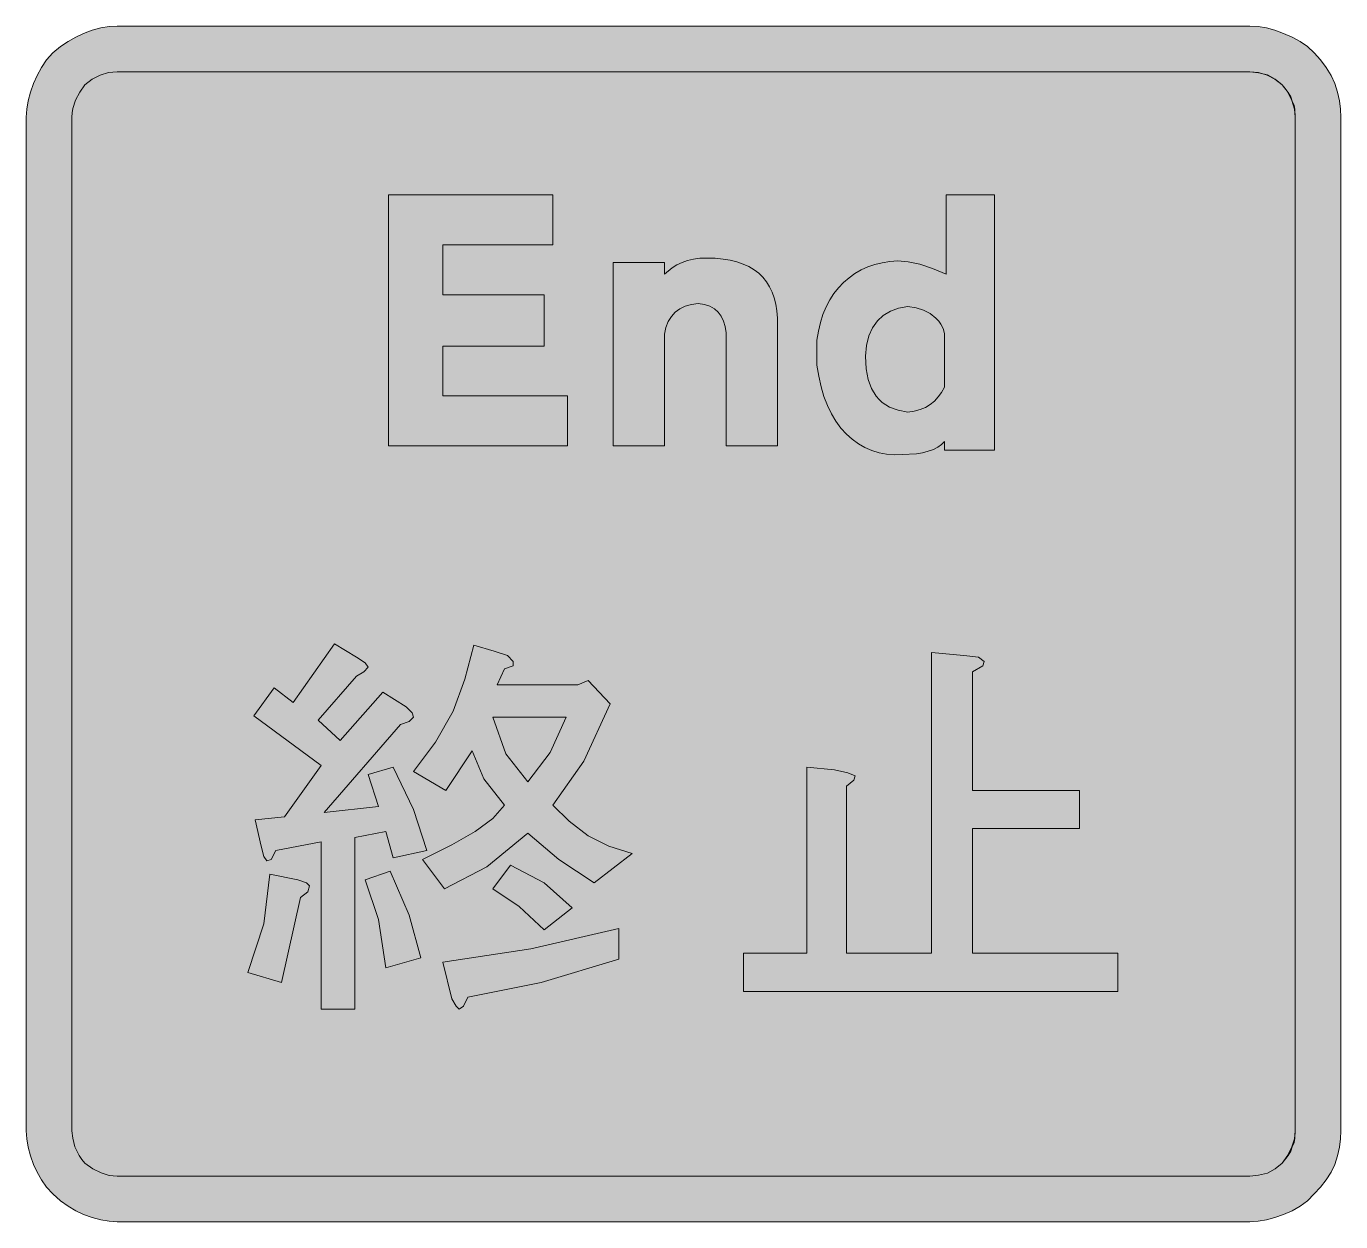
# Model space of a CAD drawing. Header units: metres. Extents: x 150 to 418, y 15 to 259.
import ezdxf

# ---------------------------------------------------------------- set-up
doc = ezdxf.new("R2010")
doc.units = ezdxf.units.M
doc.layers.add('FILL_BLACK_000000', color=7, linetype='Continuous', true_color=0x000000)
doc.layers.add('FILL_WHITE_FFFFFF', color=7, linetype='Continuous', true_color=0xffffff)

msp = doc.modelspace()

# ---------------------------------------------------------------- hatches: boundary and pattern name
at = {"layer": 'FILL_BLACK_000000', "true_color": 0x000000}
h = msp.add_hatch(color=7, dxfattribs=at)
h.dxf.hatch_style = 1
h.paths.add_polyline_path([(418.41, 31.79), (418.21, 30.08), (417.84, 28.32), (417.27, 26.52), (416.49, 24.95), (415.51, 23.41), (414.36, 21.92), (413.07, 20.52), (411.66, 19.1), (410.15, 17.97), (408.51, 17.06), (406.77, 16.32), (405.02, 15.71), (403.32, 15.23), (401.62, 14.93), (399.87, 14.82), (168.27, 14.82), (166.64, 14.93), (164.93, 15.23), (163.17, 15.71), (161.37, 16.32), (159.8, 17.06), (158.22, 17.97), (156.65, 19.1), (155.07, 20.52), (153.83, 21.92), (152.78, 23.41), (151.91, 24.95), (151.17, 26.52), (150.56, 28.32), (150.08, 30.08), (149.78, 31.79), (149.67, 33.42), (149.67, 240.72), (149.78, 242.35), (150.08, 244.06), (150.56, 245.82), (151.17, 247.62), (151.91, 249.24), (152.78, 250.88), (153.83, 252.47), (155.07, 253.92), (156.65, 255.16), (158.22, 256.21), (159.8, 257.08), (161.37, 257.82), (163.17, 258.56), (164.93, 259.02), (166.64, 259.25), (168.27, 259.32), (399.87, 259.32), (401.62, 259.25), (403.32, 259.02), (405.02, 258.56), (406.77, 257.82), (408.51, 257.08), (410.15, 256.21), (411.66, 255.16), (413.07, 253.92), (414.36, 252.47), (415.51, 250.88), (416.49, 249.24), (417.27, 247.62), (417.84, 245.82), (418.21, 244.06), (418.41, 242.35), (418.47, 240.72), (418.47, 33.42), (418.41, 31.79)])
h.paths.add_polyline_path([(164.75, 249.34), (163.12, 248.5), (161.67, 247.32), (160.62, 245.87), (159.76, 244.24), (159.18, 242.51), (159.02, 241.62), (158.97, 240.72), (158.97, 33.42), (159.16, 31.88), (159.57, 30.12), (160.51, 28.36), (161.05, 27.55), (161.67, 26.82), (163.29, 25.64), (164.97, 24.79), (166.65, 24.29), (168.27, 24.12), (399.87, 24.12), (401.67, 24.31), (403.47, 24.72), (405.08, 25.66), (406.47, 26.82), (407.75, 28.36), (408.24, 29.22), (408.57, 30.12), (408.92, 31.02), (409.1, 31.88), (409.17, 33.42), (409.17, 240.72), (409, 242.38), (408.5, 244.13), (407.65, 245.82), (407.1, 246.61), (406.47, 247.32), (405.02, 248.5), (403.4, 249.34), (401.66, 249.85), (399.87, 250.02), (168.27, 250.02), (166.48, 249.85), (164.75, 249.34)], flags=16)
h = msp.add_hatch(color=7, dxfattribs=at)
h.dxf.hatch_style = 1
h.paths.add_polyline_path([(234.87, 183.72), (260.37, 183.72), (260.37, 173.52), (223.77, 173.52), (223.77, 224.82), (257.37, 224.82), (257.37, 214.62), (234.87, 214.62), (234.87, 204.42), (255.57, 204.42), (255.57, 193.92), (234.87, 193.92), (234.87, 183.72)])
h = msp.add_hatch(color=7, dxfattribs=at)
h.dxf.hatch_style = 1
h.paths.add_polyline_path([(347.67, 224.82), (347.67, 172.62), (337.47, 172.62), (337.47, 174.42), (336.84, 173.79), (336.07, 173.24), (335.17, 172.77), (334.13, 172.39), (332.97, 172.1), (331.69, 171.89), (328.77, 171.72), (327.16, 171.69), (325.59, 171.82), (324.06, 172.11), (322.59, 172.55), (321.18, 173.16), (319.84, 173.92), (318.56, 174.84), (317.37, 175.92), (316.26, 177.15), (315.24, 178.53), (314.32, 180.07), (313.5, 181.76), (312.79, 183.6), (312.19, 185.59), (311.72, 187.73), (311.37, 190.02), (311.37, 190.92), (311.37, 194.22), (311.37, 195.12), (311.66, 196.98), (312.07, 198.73), (312.59, 200.38), (313.23, 201.91), (313.98, 203.34), (314.82, 204.65), (315.77, 205.85), (316.81, 206.93), (317.93, 207.9), (319.14, 208.75), (320.43, 209.48), (321.79, 210.1), (323.22, 210.59), (324.71, 210.96), (326.26, 211.2), (327.87, 211.32), (330.01, 211.15), (332.37, 210.64), (334.96, 209.8), (337.77, 208.62), (337.77, 224.82), (347.67, 224.82)])
h.paths.add_polyline_path([(337.43, 196.39), (337.34, 197.01), (337.17, 197.52), (336.72, 198.38), (336.27, 199.02), (335.67, 199.62), (334.48, 200.59), (333.16, 201.27), (331.66, 201.73), (329.97, 202.02), (328.06, 201.67), (326.37, 201.06), (324.92, 200.19), (323.71, 199.06), (322.73, 197.66), (322, 195.99), (321.51, 194.04), (321.27, 191.82), (321.41, 189.29), (321.83, 187.09), (322.52, 185.21), (323.48, 183.64), (324.06, 182.98), (324.71, 182.39), (326.21, 181.44), (327.96, 180.79), (329.97, 180.42), (331.26, 180.6), (332.45, 180.92), (333.53, 181.37), (334.51, 181.96), (335.39, 182.67), (336.17, 183.5), (336.86, 184.45), (337.47, 185.52), (337.47, 194.82), (337.43, 196.39)], flags=16)
h = msp.add_hatch(color=7, dxfattribs=at)
h.dxf.hatch_style = 1
h.paths.add_polyline_path([(292.77, 173.52), (292.77, 195.12), (292.77, 195.42), (292.77, 196.02), (292.77, 196.32), (292.77, 196.62), (292.59, 197.9), (292.26, 199.03), (291.78, 200.02), (291.16, 200.86), (290.38, 201.54), (289.44, 202.06), (288.34, 202.42), (287.07, 202.62), (285.68, 202.42), (284.43, 202.06), (283.33, 201.52), (282.38, 200.82), (281.59, 199.95), (280.95, 198.91), (280.48, 197.7), (280.17, 196.32), (280.17, 173.52), (269.67, 173.52), (269.67, 211.02), (280.17, 211.02), (280.17, 208.62), (281.75, 209.93), (282.7, 210.52), (283.77, 211.02), (284.9, 211.41), (286.1, 211.69), (287.4, 211.86), (288.87, 211.92), (290.56, 211.87), (292.15, 211.72), (293.63, 211.48), (295, 211.14), (296.27, 210.7), (297.43, 210.16), (298.49, 209.53), (299.45, 208.81), (300.29, 207.99), (301.03, 207.07), (301.67, 206.06), (302.2, 204.96), (302.63, 203.76), (302.95, 202.47), (303.16, 201.09), (303.27, 199.62), (303.27, 199.32), (303.27, 199.02), (303.27, 198.72), (303.27, 173.52), (292.77, 173.52)])
h = msp.add_hatch(color=7, dxfattribs=at)
h.dxf.hatch_style = 1
h.paths.add_polyline_path([(218.97, 129.12), (219.57, 128.22), (218.67, 127.32), (217.17, 126.42), (209.37, 117.42), (213.87, 113.22), (222.57, 123.12), (227.37, 120.12), (228.57, 118.92), (228.87, 118.02), (227.97, 117.12), (226.17, 116.52), (210.57, 98.52), (221.67, 99.72), (219.57, 106.32), (224.67, 107.82), (228.87, 99.12), (231.57, 90.72), (224.67, 89.22), (223.17, 94.62), (216.87, 93.42), (216.87, 58.32), (209.97, 58.32), (209.97, 92.52), (200.67, 90.72), (199.77, 88.92), (198.87, 88.62), (198.27, 89.52), (197.67, 91.62), (196.47, 97.02), (202.47, 97.62), (209.97, 108.12), (196.17, 118.32), (200.37, 124.02), (204.27, 121.02), (212.67, 133.02), (217.17, 130.32), (218.97, 129.12)])
h = msp.add_hatch(color=7, dxfattribs=at)
h.dxf.hatch_style = 1
h.paths.add_polyline_path([(249.27, 129.42), (249.27, 128.52), (247.47, 127.92), (245.97, 124.62), (262.47, 124.62), (264.57, 125.52), (269.07, 120.72), (263.67, 109.02), (257.37, 100.02), (260.67, 96.72), (264.57, 93.72), (268.77, 91.62), (273.57, 90.12), (265.77, 84.12), (258.57, 88.92), (252.27, 94.32), (243.87, 87.42), (235.17, 82.92), (230.67, 88.92), (236.67, 91.92), (241.47, 94.62), (245.07, 97.32), (247.47, 100.02), (243.27, 105.42), (240.87, 111.12), (235.47, 103.02), (228.87, 106.92), (233.37, 112.92), (236.97, 119.22), (239.37, 125.82), (241.17, 132.72), (245.37, 131.52), (248.07, 130.62), (249.27, 129.42)])
h.paths.add_polyline_path([(252.27, 104.82), (256.77, 110.82), (260.07, 118.02), (245.07, 118.02), (247.77, 110.52), (252.27, 104.82)], flags=16)
h = msp.add_hatch(color=7, dxfattribs=at)
h.dxf.hatch_style = 1
h.paths.add_polyline_path([(344.37, 130.32), (345.57, 129.42), (345.27, 128.52), (343.17, 127.32), (343.17, 103.02), (365.07, 103.02), (365.07, 95.22), (343.17, 95.22), (343.17, 69.72), (372.87, 69.72), (372.87, 61.92), (296.37, 61.92), (296.37, 69.72), (309.27, 69.72), (309.27, 107.82), (314.97, 107.22), (317.67, 106.62), (319.17, 106.02), (318.87, 105.12), (317.37, 103.92), (317.37, 69.72), (334.77, 69.72), (334.77, 131.22), (341.37, 130.62), (344.37, 130.32)])
h = msp.add_hatch(color=7, dxfattribs=at)
h.dxf.hatch_style = 1
h.paths.add_polyline_path([(227.97, 77.52), (230.37, 68.82), (223.17, 66.72), (221.67, 76.62), (218.97, 84.72), (224.07, 86.52), (227.97, 77.52)])
h = msp.add_hatch(color=7, dxfattribs=at)
h.dxf.hatch_style = 1
h.paths.add_polyline_path([(255.57, 84.12), (261.27, 79.02), (255.57, 74.52), (250.47, 79.32), (245.07, 82.92), (248.67, 87.72), (255.57, 84.12)])
h = msp.add_hatch(color=7, dxfattribs=at)
h.dxf.hatch_style = 1
h.paths.add_polyline_path([(206.97, 84.12), (207.57, 83.52), (207.27, 82.32), (205.77, 81.12), (201.87, 63.72), (194.97, 65.82), (198.27, 75.72), (199.47, 85.92), (205.17, 84.72), (206.97, 84.12)])
h = msp.add_hatch(color=7, dxfattribs=at)
h.dxf.hatch_style = 1
h.paths.add_polyline_path([(252.87, 70.62), (270.87, 74.82), (270.87, 68.52), (254.97, 63.72), (239.97, 60.72), (239.07, 58.92), (238.17, 58.32), (237.57, 58.92), (236.67, 60.42), (234.87, 67.92), (252.87, 70.62)])
at = {"layer": 'FILL_WHITE_FFFFFF', "true_color": 0xffffff}
h = msp.add_hatch(color=7, dxfattribs=at)
h.dxf.hatch_style = 1
h.paths.add_polyline_path([(399.87, 250.02), (401.67, 249.83), (403.47, 249.42), (405.08, 248.48), (406.47, 247.32), (407.75, 245.78), (408.24, 244.92), (408.57, 244.02), (408.92, 243.17), (409.1, 242.37), (409.17, 240.72), (409.17, 33.42), (409, 31.8), (408.5, 30.12), (407.65, 28.44), (406.47, 26.82), (405.08, 25.66), (403.47, 24.72), (401.67, 24.31), (399.87, 24.12), (168.27, 24.12), (166.65, 24.29), (164.97, 24.79), (163.29, 25.64), (161.67, 26.82), (161.05, 27.55), (160.51, 28.36), (159.57, 30.12), (159.16, 31.88), (158.97, 33.42), (158.97, 240.72), (159.02, 241.62), (159.18, 242.51), (159.76, 244.24), (160.62, 245.87), (161.67, 247.32), (163.12, 248.5), (164.75, 249.34), (166.48, 249.85), (168.27, 250.02), (399.87, 250.02)])

# ---------------------------------------------------------------- linework, layer by layer
at = {"layer": 'FILL_BLACK_000000', "lineweight": 0, "true_color": 0x000000}
for points in [[(418.41, 31.79), (418.21, 30.08), (417.84, 28.32), (417.27, 26.52), (416.49, 24.95), (415.51, 23.41), (414.36, 21.92), (413.07, 20.52), (411.66, 19.1), (410.15, 17.97), (408.51, 17.06), (406.77, 16.32), (405.02, 15.71), (403.32, 15.23), (401.62, 14.93), (399.87, 14.82), (168.27, 14.82), (166.64, 14.93), (164.93, 15.23), (163.17, 15.71), (161.37, 16.32), (159.8, 17.06), (158.22, 17.97), (156.65, 19.1), (155.07, 20.52), (153.83, 21.92), (152.78, 23.41), (151.91, 24.95), (151.17, 26.52), (150.56, 28.32), (150.08, 30.08), (149.78, 31.79), (149.67, 33.42), (149.67, 240.72), (149.78, 242.35), (150.08, 244.06), (150.56, 245.82), (151.17, 247.62), (151.91, 249.24), (152.78, 250.88), (153.83, 252.47), (155.07, 253.92), (156.65, 255.16), (158.22, 256.21), (159.8, 257.08), (161.37, 257.82), (163.17, 258.56), (164.93, 259.02), (166.64, 259.25), (168.27, 259.32), (399.87, 259.32), (401.62, 259.25), (403.32, 259.02), (405.02, 258.56), (406.77, 257.82), (408.51, 257.08), (410.15, 256.21), (411.66, 255.16), (413.07, 253.92), (414.36, 252.47), (415.51, 250.88), (416.49, 249.24), (417.27, 247.62), (417.84, 245.82), (418.21, 244.06), (418.41, 242.35), (418.47, 240.72), (418.47, 33.42)], [(164.75, 249.34), (163.12, 248.5), (161.67, 247.32), (160.62, 245.87), (159.76, 244.24), (159.18, 242.51), (159.02, 241.62), (158.97, 240.72), (158.97, 33.42), (159.16, 31.88), (159.57, 30.12), (160.51, 28.36), (161.05, 27.55), (161.67, 26.82), (163.29, 25.64), (164.97, 24.79), (166.65, 24.29), (168.27, 24.12), (399.87, 24.12), (401.67, 24.31), (403.47, 24.72), (405.08, 25.66), (406.47, 26.82), (407.75, 28.36), (408.24, 29.22), (408.57, 30.12), (408.92, 31.02), (409.1, 31.88), (409.17, 33.42), (409.17, 240.72), (409, 242.38), (408.5, 244.13), (407.65, 245.82), (407.1, 246.61), (406.47, 247.32), (405.02, 248.5), (403.4, 249.34), (401.66, 249.85), (399.87, 250.02), (168.27, 250.02), (166.48, 249.85)], [(234.87, 183.72), (260.37, 183.72), (260.37, 173.52), (223.77, 173.52), (223.77, 224.82), (257.37, 224.82), (257.37, 214.62), (234.87, 214.62), (234.87, 204.42), (255.57, 204.42), (255.57, 193.92), (234.87, 193.92)], [(347.67, 224.82), (347.67, 172.62), (337.47, 172.62), (337.47, 174.42), (336.84, 173.79), (336.07, 173.24), (335.17, 172.77), (334.13, 172.39), (332.97, 172.1), (331.69, 171.89), (328.77, 171.72), (327.16, 171.69), (325.59, 171.82), (324.06, 172.11), (322.59, 172.55), (321.18, 173.16), (319.84, 173.92), (318.56, 174.84), (317.37, 175.92), (316.26, 177.15), (315.24, 178.53), (314.32, 180.07), (313.5, 181.76), (312.79, 183.6), (312.19, 185.59), (311.72, 187.73), (311.37, 190.02), (311.37, 190.92), (311.37, 194.22), (311.37, 195.12), (311.66, 196.98), (312.07, 198.73), (312.59, 200.38), (313.23, 201.91), (313.98, 203.34), (314.82, 204.65), (315.77, 205.85), (316.81, 206.93), (317.93, 207.9), (319.14, 208.75), (320.43, 209.48), (321.79, 210.1), (323.22, 210.59), (324.71, 210.96), (326.26, 211.2), (327.87, 211.32), (330.01, 211.15), (332.37, 210.64), (334.96, 209.8), (337.77, 208.62), (337.77, 224.82)], [(292.77, 173.52), (292.77, 195.12), (292.77, 195.42), (292.77, 196.02), (292.77, 196.32), (292.77, 196.62), (292.59, 197.9), (292.26, 199.03), (291.78, 200.02), (291.16, 200.86), (290.38, 201.54), (289.44, 202.06), (288.34, 202.42), (287.07, 202.62), (285.68, 202.42), (284.43, 202.06), (283.33, 201.52), (282.38, 200.82), (281.59, 199.95), (280.95, 198.91), (280.48, 197.7), (280.17, 196.32), (280.17, 173.52), (269.67, 173.52), (269.67, 211.02), (280.17, 211.02), (280.17, 208.62), (281.75, 209.93), (282.7, 210.52), (283.77, 211.02), (284.9, 211.41), (286.1, 211.69), (287.4, 211.86), (288.87, 211.92), (290.56, 211.87), (292.15, 211.72), (293.63, 211.48), (295, 211.14), (296.27, 210.7), (297.43, 210.16), (298.49, 209.53), (299.45, 208.81), (300.29, 207.99), (301.03, 207.07), (301.67, 206.06), (302.2, 204.96), (302.63, 203.76), (302.95, 202.47), (303.16, 201.09), (303.27, 199.62), (303.27, 199.32), (303.27, 199.02), (303.27, 198.72), (303.27, 173.52)], [(337.43, 196.39), (337.34, 197.01), (337.17, 197.52), (336.72, 198.38), (336.27, 199.02), (335.67, 199.62), (334.48, 200.59), (333.16, 201.27), (331.66, 201.73), (329.97, 202.02), (328.06, 201.67), (326.37, 201.06), (324.92, 200.19), (323.71, 199.06), (322.73, 197.66), (322, 195.99), (321.51, 194.04), (321.27, 191.82), (321.41, 189.29), (321.83, 187.09), (322.52, 185.21), (323.48, 183.64), (324.06, 182.98), (324.71, 182.39), (326.21, 181.44), (327.96, 180.79), (329.97, 180.42), (331.26, 180.6), (332.45, 180.92), (333.53, 181.37), (334.51, 181.96), (335.39, 182.67), (336.17, 183.5), (336.86, 184.45), (337.47, 185.52), (337.47, 194.82)], [(218.97, 129.12), (219.57, 128.22), (218.67, 127.32), (217.17, 126.42), (209.37, 117.42), (213.87, 113.22), (222.57, 123.12), (227.37, 120.12), (228.57, 118.92), (228.87, 118.02), (227.97, 117.12), (226.17, 116.52), (210.57, 98.52), (221.67, 99.72), (219.57, 106.32), (224.67, 107.82), (228.87, 99.12), (231.57, 90.72), (224.67, 89.22), (223.17, 94.62), (216.87, 93.42), (216.87, 58.32), (209.97, 58.32), (209.97, 92.52), (200.67, 90.72), (199.77, 88.92), (198.87, 88.62), (198.27, 89.52), (197.67, 91.62), (196.47, 97.02), (202.47, 97.62), (209.97, 108.12), (196.17, 118.32), (200.37, 124.02), (204.27, 121.02), (212.67, 133.02), (217.17, 130.32)], [(249.27, 129.42), (249.27, 128.52), (247.47, 127.92), (245.97, 124.62), (262.47, 124.62), (264.57, 125.52), (269.07, 120.72), (263.67, 109.02), (257.37, 100.02), (260.67, 96.72), (264.57, 93.72), (268.77, 91.62), (273.57, 90.12), (265.77, 84.12), (258.57, 88.92), (252.27, 94.32), (243.87, 87.42), (235.17, 82.92), (230.67, 88.92), (236.67, 91.92), (241.47, 94.62), (245.07, 97.32), (247.47, 100.02), (243.27, 105.42), (240.87, 111.12), (235.47, 103.02), (228.87, 106.92), (233.37, 112.92), (236.97, 119.22), (239.37, 125.82), (241.17, 132.72), (245.37, 131.52), (248.07, 130.62)], [(344.37, 130.32), (345.57, 129.42), (345.27, 128.52), (343.17, 127.32), (343.17, 103.02), (365.07, 103.02), (365.07, 95.22), (343.17, 95.22), (343.17, 69.72), (372.87, 69.72), (372.87, 61.92), (296.37, 61.92), (296.37, 69.72), (309.27, 69.72), (309.27, 107.82), (314.97, 107.22), (317.67, 106.62), (319.17, 106.02), (318.87, 105.12), (317.37, 103.92), (317.37, 69.72), (334.77, 69.72), (334.77, 131.22), (341.37, 130.62)], [(252.27, 104.82), (256.77, 110.82), (260.07, 118.02), (245.07, 118.02), (247.77, 110.52)], [(227.97, 77.52), (230.37, 68.82), (223.17, 66.72), (221.67, 76.62), (218.97, 84.72), (224.07, 86.52)], [(255.57, 84.12), (261.27, 79.02), (255.57, 74.52), (250.47, 79.32), (245.07, 82.92), (248.67, 87.72)], [(206.97, 84.12), (207.57, 83.52), (207.27, 82.32), (205.77, 81.12), (201.87, 63.72), (194.97, 65.82), (198.27, 75.72), (199.47, 85.92), (205.17, 84.72)], [(252.87, 70.62), (270.87, 74.82), (270.87, 68.52), (254.97, 63.72), (239.97, 60.72), (239.07, 58.92), (238.17, 58.32), (237.57, 58.92), (236.67, 60.42), (234.87, 67.92)]]:
    msp.add_lwpolyline(points, close=True, dxfattribs=at)
at = {"layer": 'FILL_WHITE_FFFFFF', "lineweight": 0, "true_color": 0xffffff}
msp.add_lwpolyline([(399.87, 250.02), (401.67, 249.83), (403.47, 249.42), (405.08, 248.48), (406.47, 247.32), (407.75, 245.78), (408.24, 244.92), (408.57, 244.02), (408.92, 243.17), (409.1, 242.37), (409.17, 240.72), (409.17, 33.42), (409, 31.8), (408.5, 30.12), (407.65, 28.44), (406.47, 26.82), (405.08, 25.66), (403.47, 24.72), (401.67, 24.31), (399.87, 24.12), (168.27, 24.12), (166.65, 24.29), (164.97, 24.79), (163.29, 25.64), (161.67, 26.82), (161.05, 27.55), (160.51, 28.36), (159.57, 30.12), (159.16, 31.88), (158.97, 33.42), (158.97, 240.72), (159.02, 241.62), (159.18, 242.51), (159.76, 244.24), (160.62, 245.87), (161.67, 247.32), (163.12, 248.5), (164.75, 249.34), (166.48, 249.85), (168.27, 250.02)], close=True, dxfattribs=at)

doc.saveas('drawing.dxf')
